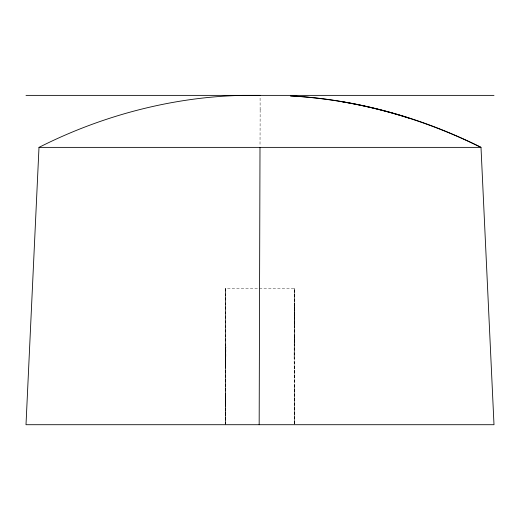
<?xml version="1.0" encoding="UTF-8"?>
<svg xmlns="http://www.w3.org/2000/svg" width="520" height="520" viewBox="0 0 520 520"><rect width="100%" height="100%" fill="white"/><g stroke="black" fill="none" stroke-linecap="round" stroke-linejoin="round"><path stroke-width="0.39" stroke-dasharray="2.6 1.95" d="M225.524 423.897L225.472 288.223M225.615 414.96L225.667 395.466M260.137 109.805L260.084 96.648M294.249 324.603L294.229 306.404L294.398 379.223M294.255 342.791L294.262 333.704M294.249 315.503L294.45 288.223L294.119 356.466L294.561 424.71M294.151 356.473L294.508 288.223M225.713 366.21L225.849 346.716L225.505 424.71M225.862 356.46L225.55 288.223L225.622 405.21M294.262 366.216L294.613 423.95M225.635 424.71L225.498 397.423M294.365 385.71L294.587 424.71M294.664 423.897L294.664 288.223L225.336 288.223L225.336 423.897M260.137 109.811A604.585 1.235 -89.4 0 1 260.007 145.886"/><path stroke-width="0.78" d="M259.168 424.71L260 147.375M260.033 95.362L242.665 95.374C202.917 96.213 163.358 102.583 125.158 113.529A492.661 492.661 0 0 0 39 147.375L26 424.71L494 424.71L481 147.375C421.791 117.669 356.675 99.444 290.453 95.843M26 95.374L494 95.374M39 147.375L481 147.375C421.694 118.04 356.766 99.554 290.576 95.966M341.978 101.725C364.644 105.58 387.023 111.111 408.928 118.073"/></g></svg>
